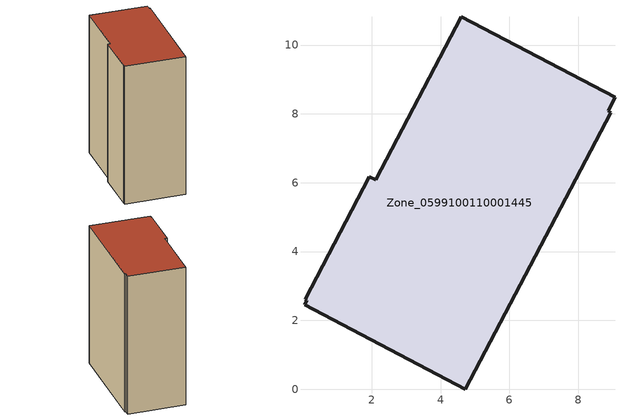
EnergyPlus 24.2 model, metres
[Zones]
Zone_0599100110001445
 floor ground (C_G): 4.6,10.82 9.07,8.48 8.87,8.09 8.95,8.03 4.72,0 0.05,2.46 0.12,2.58 0.06,2.61 1.94,6.18 2.11,6.08 z0
 wall outside (C_F): 0.05,2.46 4.72,0 8.95,8.03 8.87,8.09 9.07,8.48 4.6,10.82 2.11,6.08 1.94,6.18 0.06,2.61 0.12,2.58 0.05,2.46 z0:12.83
 roof outside (C_R): 8.95,8.03 8.87,8.09 9.07,8.48 4.6,10.82 2.11,6.08 1.94,6.18 0.06,2.61 0.12,2.58 0.05,2.46 4.72,0 z12.83
[BUILDING]
Pand.0599100110001445: North Axis=0; Terrain=City; Loads Convergence Tolerance Value=0.04; Temperature Convergence Tolerance Value=0.4; Solar Distribution=FullExterior; Maximum Number of Warmup Days=25; Minimum Number of Warmup Days=1
[Site:Location]
Rotterdam.The.Hague.AP_ZH_NLD Design_Conditions: Latitude=51.96; Longitude=4.45; Time Zone=1; Elevation=-4.5
[SITE:GROUNDTEMPERATURE:BUILDINGSURFACE]
18, 18, 18, 18, 18, 18, 18, 18, 18, 18, 18, 18
[MATERIAL] Thermal Absorptance=0.9; Solar Absorptance=0.7; Visible Absorptance=0.7
Name | Roughness | Thickness | Conductivity | Density | Specific Heat
G.TC.2015-2018 | MediumSmooth | 0.15 | 0.0428571 | 540 | 1210
F.TC.2015-2018 | Rough | 0.3 | 0.0666667 | 1920 | 840
R.TC.2015-2018 | MediumRough | 0.2 | 0.0333333 | 1500 | 1000
[CONSTRUCTION]
C_G: G.TC.2015-2018
C_F: F.TC.2015-2018
C_R: R.TC.2015-2018
[ZONE]
Zone_0599100110001445: Type=1; Multiplier=1; Ceiling Height=Autocalculate; Volume=Autocalculate; Floor Area=autocalculate; Part of Total Floor Area=Yes
[ZONEINFILTRATION:DESIGNFLOWRATE]
Infil_Zone_0599100110001445: Zone or ZoneList or Space or SpaceList=Zone_0599100110001445; Schedule=AlwaysOn; Design Flow Rate Calculation Method=Flow/Area; Flow Rate per Floor Area=0.0015; Constant Term Coefficient=1; Temperature Term Coefficient=0; Velocity Term Coefficient=0; Velocity Squared Term Coefficient=0
[HVACTEMPLATE:ZONE:IDEALLOADSAIRSYSTEM]
Zone_0599100110001445: Maximum Heating Supply Air Temperature=50; Minimum Cooling Supply Air Temperature=13; Maximum Heating Supply Air Humidity Ratio=0.0156; Minimum Cooling Supply Air Humidity Ratio=0.0077; Heating Limit=NoLimit; Cooling Limit=NoLimit; Dehumidification Control Type=ConstantSensibleHeatRatio; Cooling Sensible Heat Ratio=0.7; Dehumidification Setpoint=60; Humidification Control Type=None; Humidification Setpoint=30; Outdoor Air Method=None; Outdoor Air Flow Rate per Person=0.00944; Outdoor Air Flow Rate per Zone Floor Area=0; Outdoor Air Flow Rate per Zone=0; Demand Controlled Ventilation Type=None; Outdoor Air Economizer Type=NoEconomizer; Heat Recovery Type=None; Sensible Heat Recovery Effectiveness=0.7; Latent Heat Recovery Effectiveness=0.65
[ZONECONTROL:THERMOSTAT]
ThermostatControl_Zone_0599100110001445: Zone or ZoneList=Zone_0599100110001445; Control Type Schedule=DualSetpointControlType; Control 1=Thermostat_Zone_0599100110001445; Temperature Difference Between Cutout And Setpoint=0
[THERMOSTATSETPOINT:DUALSETPOINT]
Thermostat_Zone_0599100110001445: Heating Setpoint Temperature Schedule=HeatingSetpoint_Zone_0599100110001445; Cooling Setpoint Temperature Schedule=CoolingSetpoint_Zone_0599100110001445
[SCHEDULE:COMPACT]
HeatingSetpoint_Zone_0599100110001445: Through: 12/31, For: AllDays, Until: 24:00, 21
CoolingSetpoint_Zone_0599100110001445: Through: 12/31, For: AllDays, Until: 24:00, 24
DualSetpointControlType: Through: 12/31, For: AllDays, Until: 24:00, 4
AlwaysOn: Through: 12/31, For: AllDays, Until: 24:00, 1
